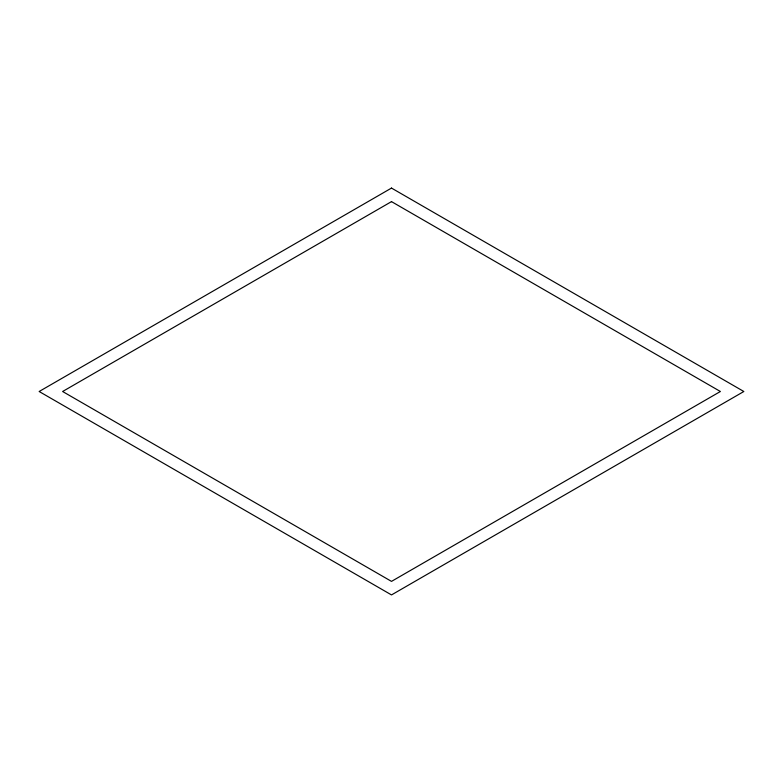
<?xml version="1.0" encoding="UTF-8"?>
<svg xmlns="http://www.w3.org/2000/svg" width="783" height="783" viewBox="0 0 783 783"><rect width="100%" height="100%" fill="white"/><g stroke="black" fill="none" stroke-linecap="round" stroke-linejoin="round"><path stroke-width="1.17" d="M391.5 188.077L39.15 391.5L391.5 594.923L743.85 391.5L391.5 188.077M391.5 201.613L62.611 391.5L391.5 581.387L720.389 391.5L391.5 201.613"/></g></svg>
